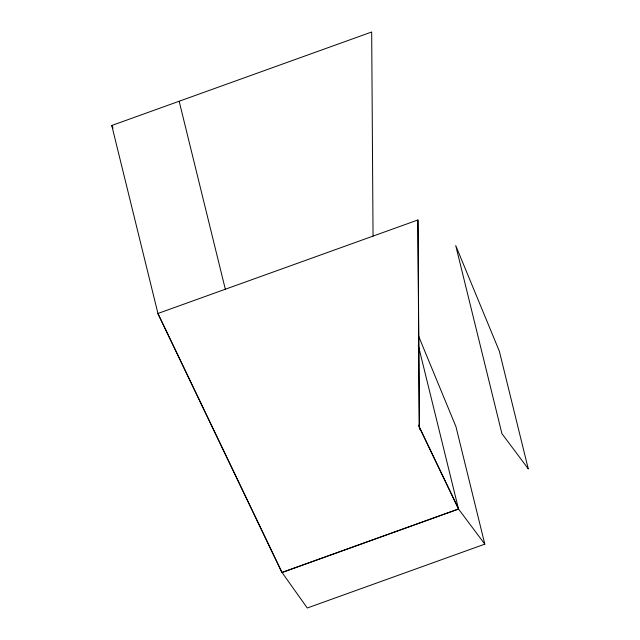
<?xml version="1.0" encoding="UTF-8"?>
<svg xmlns="http://www.w3.org/2000/svg" width="640" height="640" viewBox="0 0 640 640"><rect width="100%" height="100%" fill="white"/><g stroke="black" fill="none" stroke-linecap="round" stroke-linejoin="round"><path stroke-width="0.96" d="M418.368 335.616L455.936 426.608L484.808 544.144L307.272 608L282.008 572.448L157.96 313.544L111.76 125.488L371.68 32L373.048 236.056M282.008 572.448L458.616 509L419.36 427.072L417.976 219.944L157.832 313.512L281.944 572.544L458.52 509.016L484.808 544.144M111.76 125.488L113.056 128.184M418.248 345.152L458.52 509.016L419.264 427.096L417.88 220.056M418.792 425.152L419.84 429.44M179.152 101.248L225.344 289.304M528.24 468.808L501.92 433.632L455.728 245.576L499.368 351.272L528.24 468.808"/></g></svg>
